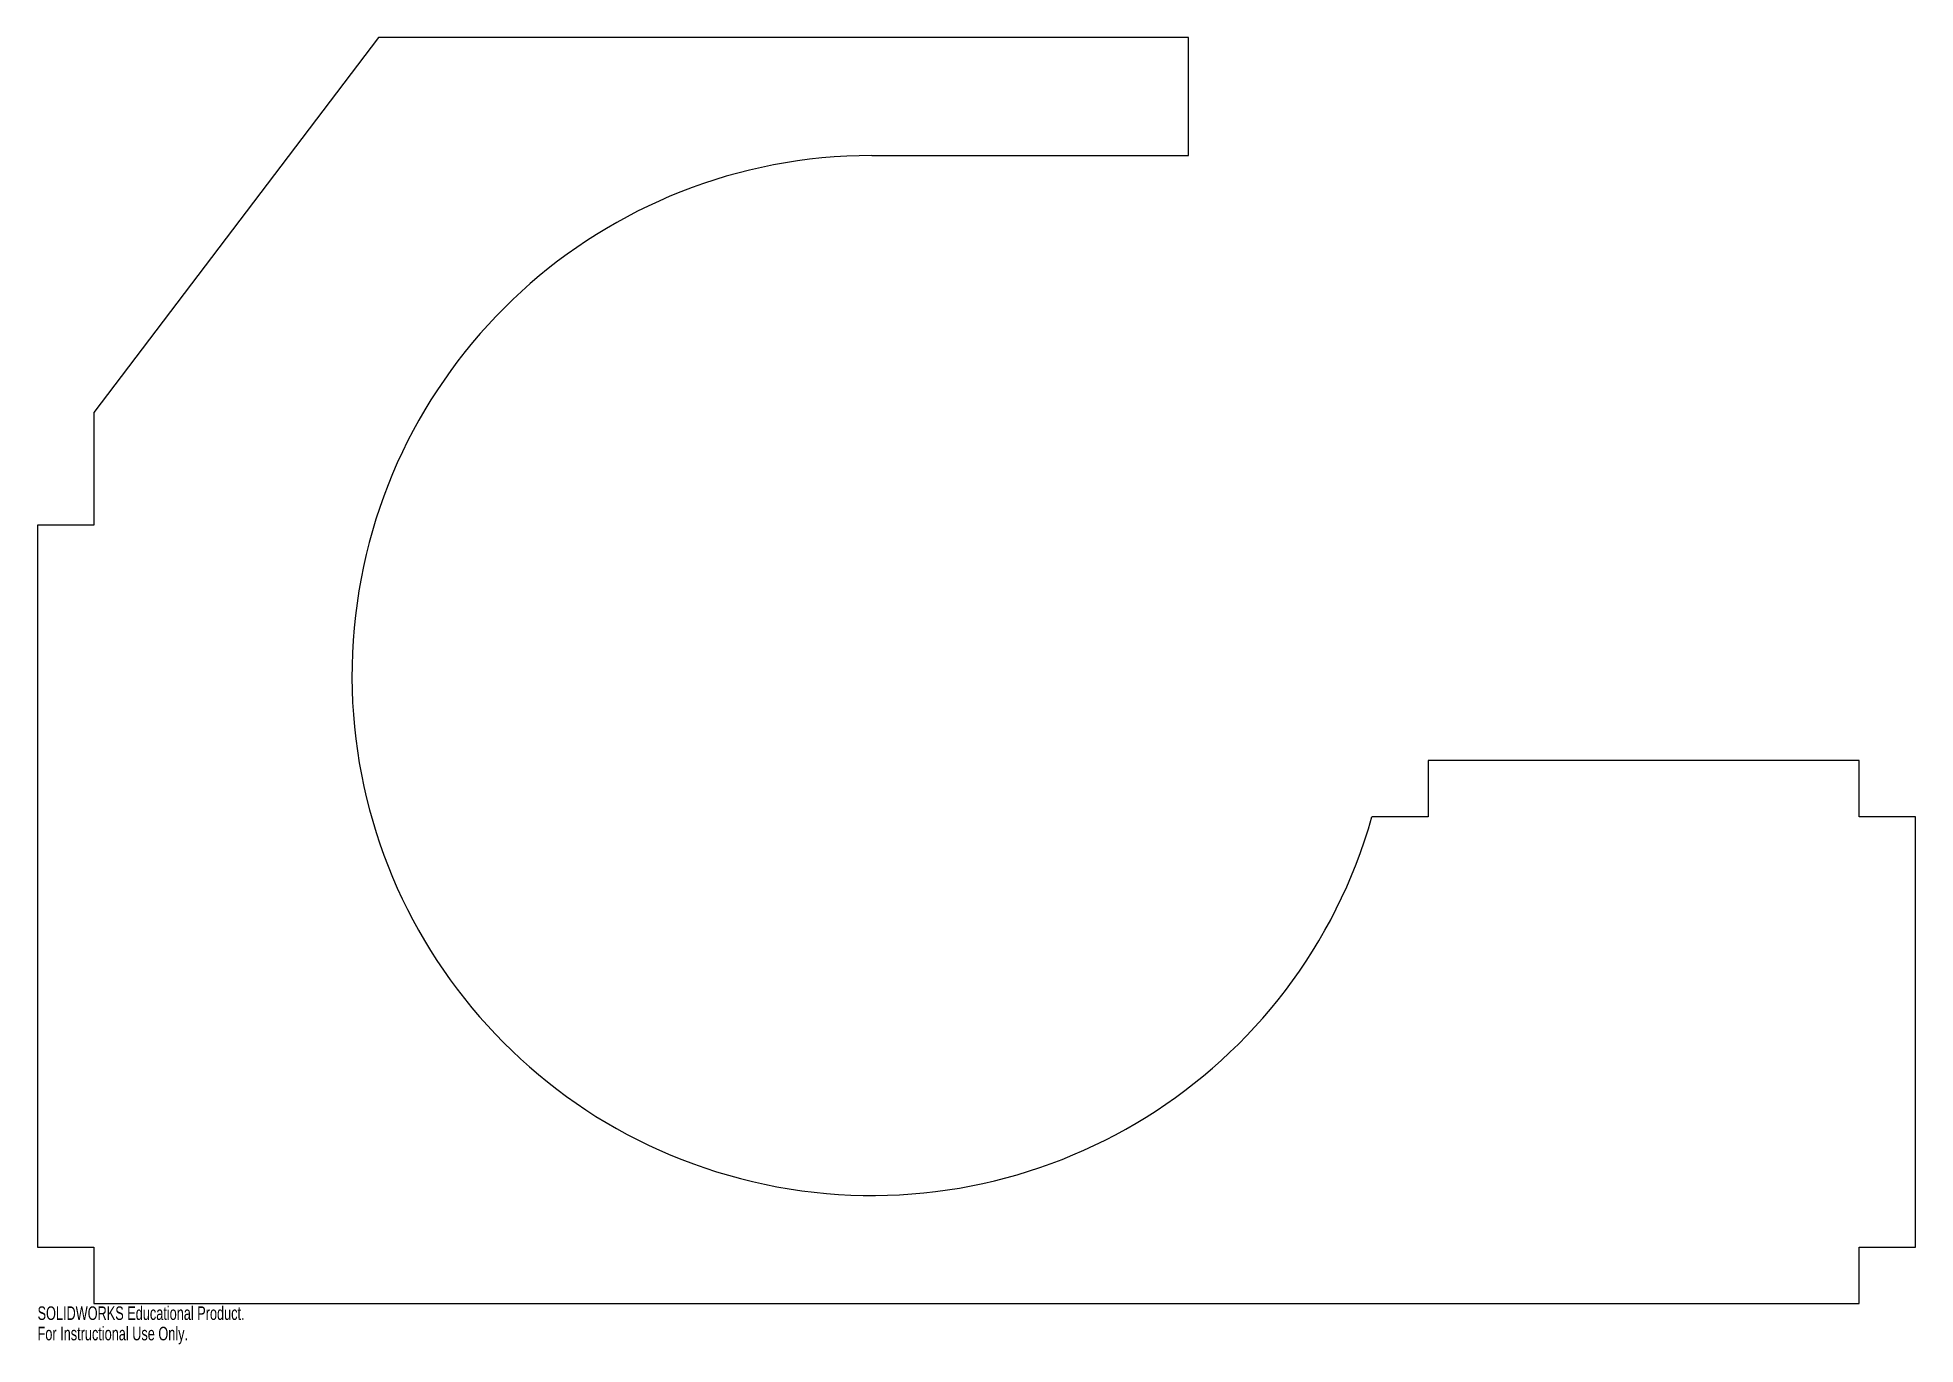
# Model space of a CAD drawing. Header units: millimetres. Extents: x 0 to 668, y -35 to 430.
import ezdxf

# ---------------------------------------------------------------- set-up
doc = ezdxf.new("R2010")
doc.units = ezdxf.units.MM
doc.styles.add('SLDTEXTSTYLE0', font='TXT', dxfattribs={"width": 0.7})

msp = doc.modelspace()

# ---------------------------------------------------------------- linework, layer by layer
at = {"color": 7, "linetype": 'Continuous', "lineweight": 25}
for p, q in [((121.39, 430.46), (20, 297)), ((409.66, 430.46), (121.39, 430.46)), ((409.66, 388.46), (409.66, 430.46)), ((296.9, 388.46), (409.66, 388.46)), ((20, 297), (20, 257)), ((0, 257), (0, 0)), ((20, 257), (0, 257)), ((648.38, 173.21), (494.94, 173.21)), ((494.94, 173.21), (494.94, 153.21)), ((648.38, 153.21), (648.38, 173.21)), ((494.94, 153.21), (474.94, 153.21)), ((668.38, 153.21), (648.38, 153.21)), ((668.38, 0), (668.38, 153.21)), ((0, 0), (20, 0)), ((20, 0), (20, -20)), ((648.38, -20), (648.38, 0)), ((648.38, 0), (668.38, 0)), ((20, -20), (648.38, -20))]:
    msp.add_line(p, q, dxfattribs=at)
msp.add_arc((296.9, 203.46), 185, 90, 344.23942, dxfattribs=at)

# ---------------------------------------------------------------- texts
at = {"color": 7, "linetype": 'Continuous', "char_height": 4.8336, "attachment_point": 1, "style": 'SLDTEXTSTYLE0'}
for s, insert in [('SOLIDWORKS Educational Product.', (0, -21.02)), ('For Instructional Use Only.', (0, -28.27))]:
    msp.add_mtext(s, dxfattribs=dict(at, insert=insert))

doc.saveas('drawing.dxf')
